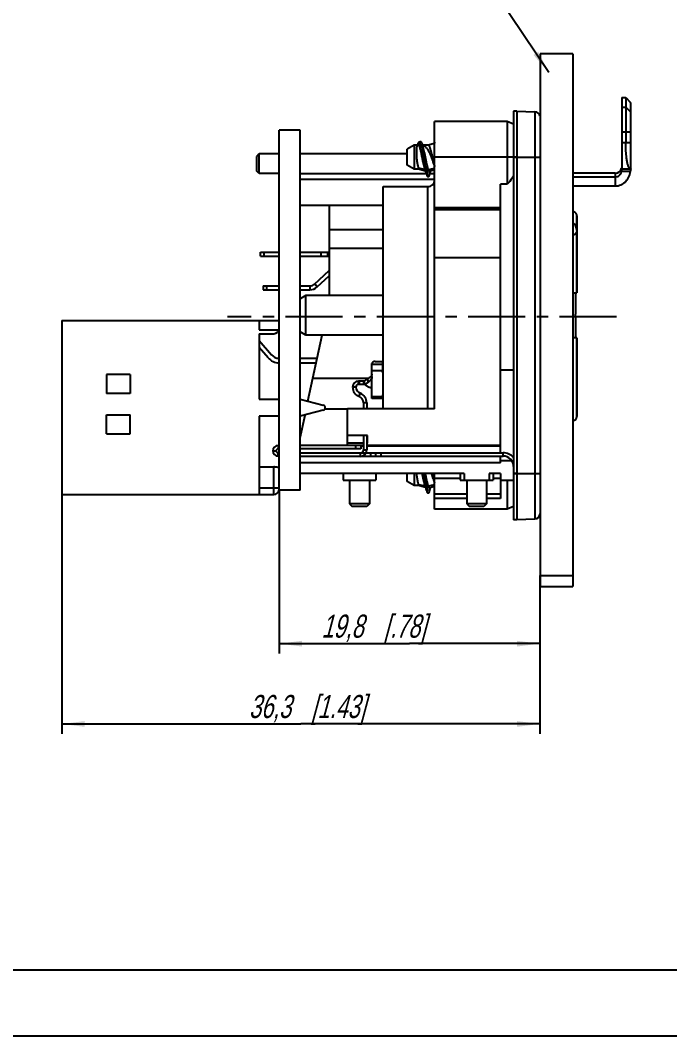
# Model space of a CAD drawing. Header units: millimetres. Extents: x 0 to 420, y 0 to 297.
# Drawn here: x 117.3 to 215.9, y 0 to 154.1 of the extents above; entities that cross this region are included whole.
import ezdxf

# ---------------------------------------------------------------- set-up
doc = ezdxf.new("R2010")
doc.units = ezdxf.units.MM
doc.header["$LTSCALE"] = 23.1
doc.linetypes.add('CENTER', pattern=[0.6, 0.375, -0.075, 0.075, -0.075])
doc.layers.get('0').update_dxf_attribs({"linetype": 'CONTINUOUS'})
for name, color, linetype in [('02___PRT_ALL_AXES', 7, 'CONTINUOUS'), ('AUSFORMSCHRAEGEN', 7, 'CONTINUOUS'), ('BEZUGSACHSEN', 7, 'CONTINUOUS'), ('FASEN', 7, 'CONTINUOUS'), ('RUNDUNGEN', 7, 'CONTINUOUS'), ('ZEICHNUNGSBEMASSUNGEN', 7, 'CONTINUOUS')]:
    doc.layers.add(name, color=color, linetype=linetype)
doc.styles.get("Standard").update_dxf_attribs({"font": 'txt', "width": 0.7})
doc.dimstyles.new('DIMSTYLE_1', dxfattribs={"dimtxt": 3.5, "dimasz": 3.5, "dimexe": 0.18, "dimexo": 0.0625, "dimgap": 0.09, "dimtad": 1, "dimdec": 3, "dimlfac": 0.5, "dimdsep": 46, "dimtxsty": 'STANDARD', "dimblk": '_FILLED', "dimblk1": '_FILLED', "dimblk2": '_FILLED', "dimcen": 0.09, "dimclrt": 5, "dimadec": 0, "dimazin": 0, "dimtp": 0.3, "dimtm": 0.3, "dimtfac": 1, "dimtdec": 3, "dimtofl": 0, "dimtmove": 0, "dimatfit": 3, "dimldrblk": '_FILLED', "dimfxl": 1, "dimtolj": 1, "dimarcsym": 0})
doc.dimstyles.new('DIMSTYLE_2', dxfattribs={"dimtxt": 3.5, "dimasz": 3.5, "dimexe": 0.18, "dimexo": 0.0625, "dimgap": 0.09, "dimtad": 1, "dimdec": 3, "dimlfac": 0.5, "dimdsep": 46, "dimtxsty": 'STANDARD', "dimblk": '_FILLED', "dimblk1": '_FILLED', "dimblk2": '_FILLED', "dimcen": 0.09, "dimclrt": 5, "dimadec": 0, "dimazin": 0, "dimtp": 0.2, "dimtm": 0.2, "dimtfac": 1, "dimtdec": 3, "dimtofl": 0, "dimtmove": 0, "dimatfit": 3, "dimldrblk": '_FILLED', "dimfxl": 1, "dimtolj": 1, "dimarcsym": 0})
doc.dimstyles.get("Standard").update_dxf_attribs({"dimtxt": 3.5, "dimasz": 3.5, "dimexe": 0.18, "dimexo": 0.0625, "dimgap": 0.09, "dimtad": 1, "dimdec": 3, "dimdsep": 46, "dimtxsty": 'STANDARD', "dimblk": '_FILLED', "dimblk1": '_FILLED', "dimblk2": '_FILLED', "dimcen": 0.09, "dimclrt": 5, "dimadec": 0, "dimazin": 0, "dimtol": 1, "dimtp": 0.005, "dimtm": 0.005, "dimtfac": 1, "dimtdec": 3, "dimtofl": 0, "dimtmove": 0, "dimatfit": 3, "dimldrblk": '_FILLED', "dimfxl": 1, "dimtolj": 1, "dimarcsym": 0})

# ---------------------------------------------------------------- blocks, each defined once
blk = doc.blocks.new('_FILLED')
at = {"color": 0, "linetype": 'BYBLOCK'}
blk.add_solid([(0, 0), (-1, 0.125), (-1, -0.125)], dxfattribs=at)
blk = doc.blocks.new('*D0')
at = {"layer": 'ZEICHNUNGSBEMASSUNGEN', "color": 2, "linetype": 'CONTINUOUS'}
for p, q in [((123.58, 82.11), (123.58, 45.8)), ((196.18, 69.82), (196.18, 45.8)), ((123.58, 47.3), (159.88, 47.3)), ((196.18, 47.3), (159.88, 47.3))]:
    blk.add_line(p, q, dxfattribs=at)
at = {"layer": 'ZEICHNUNGSBEMASSUNGEN', "color": 2, "linetype": 'CONTINUOUS', "xscale": 3.5, "yscale": 3.5, "zscale": 3.5, "rotation": 180}
blk.add_blockref('_FILLED', (123.58, 47.3), dxfattribs=at)
at = {"layer": 'ZEICHNUNGSBEMASSUNGEN', "color": 2, "linetype": 'CONTINUOUS', "xscale": 3.5, "yscale": 3.5, "zscale": 3.5}
blk.add_blockref('_FILLED', (196.18, 47.3), dxfattribs=at)
at = {"layer": 'ZEICHNUNGSBEMASSUNGEN', "color": 5, "linetype": 'CONTINUOUS', "insert": (160.84, 51.7), "char_height": 3.5, "width": 25.5, "attachment_point": 2, "line_spacing_factor": 0.9}
blk.add_mtext('\\Q15.0;36,3{\\Ftxt.shx;\\W1.000000;\\H3.500000; }[1.43]', dxfattribs=at)
blk = doc.blocks.new('*D1')
at = {"layer": 'ZEICHNUNGSBEMASSUNGEN', "color": 2, "linetype": 'CONTINUOUS'}
for p, q in [((156.58, 82.79), (156.58, 57.98)), ((196.18, 69.82), (196.18, 57.98)), ((156.58, 59.48), (176.38, 59.48)), ((196.18, 59.48), (176.38, 59.48))]:
    blk.add_line(p, q, dxfattribs=at)
at = {"layer": 'ZEICHNUNGSBEMASSUNGEN', "color": 2, "linetype": 'CONTINUOUS', "xscale": 3.5, "yscale": 3.5, "zscale": 3.5, "rotation": 180}
blk.add_blockref('_FILLED', (156.58, 59.48), dxfattribs=at)
at = {"layer": 'ZEICHNUNGSBEMASSUNGEN', "color": 2, "linetype": 'CONTINUOUS', "xscale": 3.5, "yscale": 3.5, "zscale": 3.5}
blk.add_blockref('_FILLED', (196.18, 59.48), dxfattribs=at)
at = {"layer": 'ZEICHNUNGSBEMASSUNGEN', "color": 5, "linetype": 'CONTINUOUS', "insert": (170.94, 63.89), "char_height": 3.5, "width": 23.5, "attachment_point": 2, "line_spacing_factor": 0.9}
blk.add_mtext('\\Q15.0;19,8{\\Ftxt.shx;\\W1.000000;\\H3.500000; }[.78]', dxfattribs=at)

msp = doc.modelspace()

# ---------------------------------------------------------------- linework, layer by layer
at = {"color": 7, "linetype": 'CONTINUOUS'}
for p, q in [((201.1804, 148.985), (196.1804, 148.985)), ((196.1804, 148.9841), (196.1804, 68.1495)), ((201.1804, 148.9841), (201.1804, 68.1495)), ((208.591, 142.3218), (209.191, 142.3218)), ((208.591, 142.3218), (208.591, 131.5218)), ((209.191, 142.3218), (209.191, 135.5218)), ((209.191, 142.3218), (209.8604, 141.6525)), ((192.1804, 140.291), (192.1804, 78.291)), ((192.6804, 140.291), (192.1804, 140.291)), ((209.8601, 141.6527), (209.991, 141.5029)), ((209.991, 131.5218), (209.991, 141.5029)), ((191.1804, 138.691), (180.1804, 138.691)), ((180.1804, 118.0262), (180.1804, 138.6907)), ((156.5804, 82.791), (156.5804, 137.391)), ((159.7804, 137.391), (156.5804, 137.391)), ((159.7804, 82.791), (159.7804, 137.391)), ((178.0062, 135.6408), (177.7597, 135.4984)), ((177.0886, 135.111), (176.0147, 134.491)), ((176.0147, 132.091), (176.0147, 134.491)), ((177.0886, 135.111), (177.0886, 131.471)), ((177.68, 135.1344), (177.5843, 135.1088)), ((178.3911, 135.0866), (178.3254, 135.104)), ((180.1804, 135.3695), (179.2257, 135.1141)), ((177.0886, 131.471), (176.0147, 132.091)), ((177.9014, 131.4743), (178.8185, 131.229)), ((179.4658, 131.197), (180.1804, 131.3882)), ((208.591, 131.5218), (209.991, 131.5218)), ((178.9932, 130.6652), (178.9761, 130.7199)), ((207.591, 130.8527), (201.1804, 130.8527)), ((172.3804, 95.091), (172.3804, 128.8289)), ((190.1804, 88.441), (190.1804, 129.1727)), ((159.7804, 126.0293), (172.3804, 126.0293)), ((164.1804, 126.0293), (164.1804, 112.291)), ((190.1804, 125.6057), (180.1804, 125.6057)), ((190.1804, 125.308), (180.1804, 125.308)), ((201.7804, 124.4164), (201.7804, 112.691)), ((164.1804, 122.3179), (172.3804, 122.3179)), ((153.7804, 118.291), (153.7804, 118.891)), ((153.7804, 118.891), (156.5804, 118.891)), ((159.7804, 118.891), (164.1804, 118.891)), ((162.9698, 118.291), (162.9698, 118.891)), ((163.9698, 118.291), (163.9698, 118.891)), ((164.1191, 118.891), (164.1191, 118.291)), ((164.1804, 119.491), (172.3804, 119.491)), ((161.9477, 114.0396), (164.1804, 116.1216)), ((161.9846, 114.0741), (162.3938, 113.6353)), ((154.1859, 113.771), (154.1859, 113.171)), ((154.1861, 113.771), (156.5804, 113.771)), ((159.7804, 113.771), (161.2657, 113.771)), ((201.1856, 112.691), (201.7804, 112.691)), ((201.5804, 112.691), (201.5804, 109.4825)), ((123.5804, 108.511), (123.5804, 82.111)), ((123.5804, 108.511), (156.5804, 108.511)), ((153.5804, 108.511), (153.5804, 107.111)), ((201.5804, 109.0995), (201.5804, 105.891)), ((153.5804, 106.511), (153.5804, 96.581)), ((153.5804, 105.4828), (155.44, 103.3065)), ((160.9666, 96.2716), (163.0963, 106.291)), ((201.7804, 105.891), (201.1856, 105.891)), ((201.7804, 105.891), (201.7804, 93.9216)), ((154.9078, 102.8518), (153.5804, 104.4052)), ((159.7804, 102.781), (162.3502, 102.781)), ((159.7804, 102.081), (162.2014, 102.081)), ((170.6804, 100.8781), (170.6804, 101.8607)), ((172.2804, 102.2991), (172.2804, 100.7993)), ((130.3804, 100.311), (130.3804, 97.411)), ((133.9804, 100.311), (130.3804, 100.311)), ((133.9804, 100.311), (133.9804, 97.411)), ((190.1804, 101.0423), (192.1804, 101.0423)), ((161.7125, 99.781), (170.2156, 99.781)), ((168.7404, 99.312), (168.6404, 99.312)), ((168.7404, 99.312), (168.7404, 98.812)), ((169.4804, 98.812), (168.7404, 98.812)), ((169.3804, 99.312), (169.3804, 98.812)), ((133.9804, 97.411), (130.3804, 97.411)), ((170.6804, 96.6691), (170.6804, 97.8837)), ((153.5804, 96.581), (156.5804, 96.581)), ((159.7804, 96.581), (163.2813, 95.668)), ((169.3804, 95.9957), (169.3804, 95.091)), ((172.2804, 96.669), (170.6804, 96.669)), ((172.2804, 96.6691), (172.2804, 97.0169)), ((130.3804, 91.311), (130.3804, 94.211)), ((130.3804, 94.211), (133.9804, 94.211)), ((133.9804, 91.311), (133.9804, 94.211)), ((153.5804, 93.981), (153.5804, 82.111)), ((156.5804, 93.981), (153.5804, 93.981)), ((163.2813, 94.8939), (159.7804, 93.981)), ((159.7804, 90.691), (160.5207, 94.174)), ((163.5305, 95.091), (166.9804, 95.091)), ((166.9804, 89.5486), (166.9804, 95.091)), ((130.3804, 91.311), (133.9804, 91.311)), ((169.9804, 91.0427), (166.9804, 91.0427)), ((169.3804, 91.0427), (169.3804, 88.891)), ((169.9804, 89.9199), (169.9804, 91.0427)), ((156.5804, 89.541), (156.4363, 89.541)), ((169.0085, 89.541), (159.7804, 89.541)), ((169.3804, 89.9199), (166.9804, 89.9199)), ((169.3804, 89.5486), (169.0085, 89.5486)), ((169.0085, 89.541), (169.0085, 89.041)), ((169.3804, 89.441), (169.0085, 89.441)), ((169.9804, 89.9199), (169.8804, 89.9199)), ((190.1804, 89.5486), (169.8804, 89.5486)), ((190.1804, 89.441), (169.8804, 89.441)), ((156.4363, 87.941), (156.5804, 87.941)), ((168.8804, 88.391), (159.7804, 88.391)), ((159.7804, 87.941), (190.5804, 87.941)), ((171.2363, 88.441), (171.2363, 87.941)), ((190.1804, 86.941), (190.1804, 87.941)), ((153.5804, 86.2886), (155.7804, 86.2886)), ((190.1804, 86.941), (159.7804, 86.941)), ((190.1804, 87.251), (191.8924, 87.251)), ((184.6735, 85.291), (159.7804, 85.291)), ((166.2804, 85.291), (166.2804, 84.291)), ((171.2804, 85.291), (171.2804, 84.291)), ((176.0147, 84.091), (176.0147, 85.291)), ((177.0886, 85.291), (177.0886, 83.471)), ((180.1804, 84.5811), (180.1804, 85.291)), ((184.0604, 85.291), (184.0604, 84.291)), ((184.6735, 85.291), (184.6735, 84.291)), ((190.1804, 85.291), (188.4473, 85.291)), ((188.4473, 85.291), (188.4473, 84.291)), ((189.0604, 85.291), (189.0604, 84.291)), ((166.2806, 84.291), (171.2801, 84.291)), ((177.0886, 83.471), (176.0147, 84.091)), ((177.9014, 83.4743), (178.8185, 83.229)), ((179.4658, 83.197), (180.1804, 83.3882)), ((184.0606, 84.291), (189.0601, 84.291)), ((123.5804, 82.111), (155.7804, 82.111)), ((159.7804, 82.791), (156.5804, 82.791)), ((178.9932, 82.6652), (178.9761, 82.7199)), ((191.1804, 79.891), (180.1804, 79.891)), ((192.6804, 78.291), (192.1804, 78.291)), ((196.1804, 69.8235), (201.1804, 69.8235)), ((196.1804, 68.1424), (201.1804, 68.1424)), ((12.5, 10), (410, 10)), ((0, 0), (420, 0))]:
    msp.add_line(p, q, dxfattribs=at)
at = {"color": 3, "linetype": 'CONTINUOUS'}
for p, q in [((192.6804, 140.291), (192.6804, 78.291)), ((153.7804, 118.291), (156.5804, 118.291)), ((159.7804, 118.291), (164.1804, 118.291)), ((162.3569, 113.6008), (164.1804, 115.3012)), ((154.1861, 113.171), (156.5804, 113.171)), ((159.7804, 113.171), (161.2657, 113.171)), ((168.7404, 98.812), (168.6404, 98.812)), ((169.4804, 99.312), (168.7404, 99.312)), ((169.8804, 95.9957), (169.8804, 95.091)), ((169.8804, 91.0427), (169.8804, 88.891)), ((156.5804, 89.041), (156.4363, 89.041)), ((156.4363, 88.441), (156.5804, 88.441)), ((169.0085, 89.041), (159.7804, 89.041)), ((159.7804, 88.441), (190.5804, 88.441)), ((168.8804, 87.891), (159.7804, 87.891))]:
    msp.add_line(p, q, dxfattribs=at)
at = {"color": 9, "linetype": 'CONTINUOUS'}
for p, q in [((208.591, 140.8623), (209.191, 140.8623)), ((209.191, 140.8623), (209.991, 140.1207)), ((208.591, 137.1542), (209.991, 137.1542)), ((208.591, 135.5218), (209.991, 135.5218)), ((192.6804, 133.291), (192.1804, 133.291)), ((179.0305, 130.6459), (179.2567, 131.4051)), ((207.591, 130.8527), (207.591, 128.9218)), ((154.2804, 118.891), (154.2804, 118.291)), ((190.1804, 118.0262), (180.1804, 118.0262)), ((161.9477, 114.0396), (162.3569, 113.6008)), ((154.6859, 113.771), (154.6859, 113.171)), ((161.2657, 113.771), (161.2657, 113.171)), ((172.2804, 101.8607), (170.6804, 101.8607)), ((172.2804, 100.8781), (170.6804, 100.8781)), ((168.6404, 98.812), (168.6404, 99.312)), ((168.2404, 98.412), (167.7404, 98.412)), ((168.8711, 97.4827), (168.6865, 97.018)), ((169.8804, 95.9957), (169.3804, 95.9957)), ((172.2804, 96.9381), (170.6804, 96.9381)), ((156.4363, 89.541), (156.4363, 89.041)), ((168.2085, 89.041), (168.2085, 89.541)), ((155.6363, 88.741), (156.1363, 88.741)), ((156.4363, 87.941), (156.4363, 88.441)), ((168.8804, 88.391), (168.8804, 87.891)), ((169.3804, 88.891), (169.8804, 88.891)), ((170.4363, 88.441), (170.4363, 87.941)), ((172.0363, 88.441), (172.0363, 87.941)), ((190.5804, 87.941), (190.5804, 88.441)), ((155.7804, 83.111), (155.7804, 86.2886)), ((192.6804, 85.291), (192.1804, 85.291)), ((179.0305, 82.6459), (179.2567, 83.4051)), ((180.1804, 84.5811), (184.0604, 84.5811)), ((189.0604, 84.5811), (190.1804, 84.5811))]:
    msp.add_line(p, q, dxfattribs=at)
at = {"color": 7, "linetype": 'CONTINUOUS'}
for points in [[(178.3468, 135.0399), (178.2932, 135.2003), (178.2455, 135.3463)], [(178.4382, 134.7752), (178.4001, 134.8841), (178.3468, 135.0399)], [(180.1804, 135.5505), (180.1451, 135.4373), (180.1183, 135.3529)], [(178.6987, 131.5991), (178.732, 131.498), (178.7822, 131.3431), (178.8333, 131.1824)], [(178.8333, 131.1824), (178.9384, 130.8437), (178.9761, 130.7199)], [(179.3987, 130.6236), (179.5009, 130.9589), (179.5576, 131.1407), (179.5856, 131.2291)], [(178.6987, 83.5991), (178.732, 83.498), (178.7822, 83.3431), (178.8333, 83.1824)], [(179.3987, 82.6236), (179.5009, 82.9589), (179.5576, 83.1407), (179.5856, 83.2291)], [(178.8333, 83.1824), (178.9384, 82.8437), (178.9761, 82.7199)]]:
    msp.add_lwpolyline(points, dxfattribs=at)
for centre, radius, start, end in [((180.4224, 134.1526), 3.0306, 161.360718, 161.476561), ((180.3505, 134.1769), 2.9547, 161.190525, 161.360946), ((207.591, 131.8527), 1, 270, 348.09899), ((182.1864, 131.686), 3.3524, 197.727413, 198.266986), ((183.8158, 131.8049), 4.9237, 192.661105, 193.315865), ((183.1464, 131.6475), 4.2361, 193.330422, 193.677873), ((161.2657, 114.771), 1, 270, 313), ((156.5804, 104.281), 1.5, 220.51429, 270), ((156.5804, 104.281), 2.2, 220.51429, 270), ((168.6404, 98.412), 0.9, 90, 180), ((169.2404, 98.412), 1.5, 180, 248.331815), ((163.1804, 95.281), 0.4, 284.615616, 75.384384), ((168.2804, 95.9957), 1.1, 0, 68.331815), ((156.4363, 88.741), 0.8, 90, 270), ((168.8804, 88.891), 0.5, 270, 360), ((190.5804, 86.341), 1.6, 0, 90), ((182.1864, 83.686), 3.3524, 197.727413, 198.266986), ((183.8158, 83.8049), 4.9237, 192.661105, 193.315865), ((183.1464, 83.6475), 4.2361, 193.330422, 193.677873)]:
    msp.add_arc(centre, radius, start, end, dxfattribs=at)
at = {"color": 3, "linetype": 'CONTINUOUS'}
for centre, radius, start, end in [((161.2657, 114.771), 1.6, 270, 313), ((172.6793, 101.1129), 0.3995, 192.88508, 204.785908), ((168.6404, 98.412), 0.4, 90, 180), ((169.2404, 98.412), 1, 180, 248.331815), ((168.2804, 95.9957), 1.6, 0, 68.331815), ((156.4363, 88.741), 0.3, 90, 270), ((168.8804, 88.891), 1, 270, 360), ((190.5804, 86.341), 2.1, 40.243566, 90)]:
    msp.add_arc(centre, radius, start, end, dxfattribs=at)
at = {"color": 7, "linetype": 'CONTINUOUS'}
for points, knots in [([(178.0062, 135.6408), (178.0157, 135.6463), (178.0313, 135.6522), (178.0528, 135.6525), (178.0744, 135.6478), (178.1017, 135.6312), (178.1316, 135.5989), (178.1609, 135.5538), (178.1899, 135.4959), (178.2187, 135.4255), (178.2365, 135.374), (178.2455, 135.3463)], [0, 0, 0, 0, 0.07780474, 0.11418241, 0.15118631, 0.233491, 0.3351928, 0.46127796, 0.61385268, 0.79347658, 1, 1, 1, 1]), ([(177.5843, 135.1088), (177.5748, 135.1062), (177.5553, 135.0957), (177.5314, 135.0683), (177.51, 135.0297), (177.4909, 134.9797), (177.4737, 134.9184), (177.4587, 134.846), (177.4456, 134.763), (177.4303, 134.6328), (177.4172, 134.4477), (177.4097, 134.2028), (177.41, 133.9328), (177.4178, 133.6452), (177.4329, 133.3481), (177.4551, 133.0499), (177.4845, 132.7588), (177.5207, 132.4828), (177.5636, 132.2292), (177.613, 132.0047), (177.6686, 131.8147), (177.7142, 131.7024), (177.7393, 131.6542)], [0, 0, 0, 0, 0.00832363, 0.01823919, 0.03054176, 0.04561768, 0.06361065, 0.08454273, 0.10836456, 0.13496546, 0.19590673, 0.26587351, 0.34300595, 0.42519399, 0.51017, 0.59559692, 0.67915488, 0.75862761, 0.83199132, 0.89749292, 0.95378152, 1, 1, 1, 1]), ([(177.7596, 135.4984), (177.7398, 135.487), (177.7126, 135.4602), (177.681, 135.4168), (177.6446, 135.3558), (177.6003, 135.2597), (177.5695, 135.176), (177.5537, 135.1295)], [0, 0, 0, 0, 0.15973416, 0.26043248, 0.37645368, 0.65622152, 1, 1, 1, 1]), ([(178.9761, 130.7199), (178.95, 130.806), (178.8992, 130.9945), (178.8284, 131.3), (178.7569, 131.6456), (178.6846, 132.024), (178.6118, 132.4266), (178.5383, 132.8438), (178.4643, 133.2654), (178.3897, 133.6802), (178.3146, 134.077), (178.2391, 134.4445), (178.1633, 134.7716), (178.0972, 135.0135), (178.0423, 135.1783), (178.0033, 135.2789), (177.9642, 135.3626), (177.925, 135.4286), (177.8902, 135.4709), (177.8617, 135.4939), (177.8413, 135.5053), (177.8207, 135.5115), (177.7925, 135.5129), (177.7719, 135.5055), (177.7596, 135.4984)], [0, 0, 0, 0, 0.05362529, 0.1163094, 0.18690639, 0.26399426, 0.34590115, 0.43075282, 0.51650423, 0.60098828, 0.68197087, 0.75721788, 0.82457468, 0.88206701, 0.9065871, 0.92806363, 0.9463971, 0.96156604, 0.9737162, 0.97879655, 0.9833427, 0.98751688, 0.9915326, 1, 1, 1, 1]), ([(178.2455, 135.3463), (178.2656, 135.2841), (178.3041, 135.1462), (178.356, 134.9205), (178.4073, 134.6616), (178.4769, 134.2652), (178.5592, 133.7264), (178.6527, 133.0551), (178.7436, 132.3836), (178.8317, 131.7548), (178.906, 131.2756), (178.9662, 130.9418), (178.9964, 130.7941), (179.0118, 130.7257)], [0, 0, 0, 0, 0.04185507, 0.09156184, 0.14822701, 0.21081561, 0.34918288, 0.49706119, 0.6447006, 0.78289354, 0.90351522, 0.95511565, 1, 1, 1, 1]), ([(209.991, 131.5218), (209.9586, 131.5218), (209.8903, 131.5354), (209.7973, 131.5964), (209.7135, 131.6934), (209.6368, 131.8251), (209.5662, 131.9912), (209.5015, 132.1907), (209.4428, 132.4223), (209.3691, 132.7881), (209.2962, 133.3093), (209.2356, 133.9961), (209.1991, 134.7434), (209.191, 135.2589), (209.191, 135.5218)], [0, 0, 0, 0, 0.02296722, 0.04792035, 0.07746355, 0.11311403, 0.15560512, 0.20515008, 0.26168528, 0.32491569, 0.46962137, 0.63453848, 0.81362441, 1, 1, 1, 1]), ([(179.4658, 131.197), (179.4573, 131.1947), (179.4394, 131.1927), (179.4121, 131.1988), (179.3854, 131.2136), (179.3592, 131.2365), (179.3332, 131.2674), (179.2961, 131.3229), (179.2722, 131.3707), (179.2567, 131.4051)], [0, 0, 0, 0, 0.08300239, 0.16736101, 0.26080488, 0.36902323, 0.49556081, 0.64245591, 1, 1, 1, 1]), ([(179.1324, 130.3333), (179.1208, 130.3518), (179.0979, 130.3934), (179.0522, 130.4932), (179.0224, 130.5761), (179.0029, 130.6352)], [0, 0, 0, 0, 0.19923946, 0.43225118, 1, 1, 1, 1]), ([(179.0305, 130.6459), (179.0385, 130.6127), (179.0544, 130.551), (179.0796, 130.4656), (179.1047, 130.3941), (179.123, 130.3518), (179.1324, 130.3333)], [0, 0, 0, 0, 0.3104232, 0.5809735, 0.81082987, 1, 1, 1, 1]), ([(179.3987, 130.6236), (179.3884, 130.5895), (179.3682, 130.5269), (179.3355, 130.4428), (179.3029, 130.3768), (179.274, 130.334), (179.2501, 130.3104), (179.2333, 130.2987), (179.2162, 130.2919), (179.1988, 130.2902), (179.1815, 130.2938), (179.1646, 130.3024), (179.1478, 130.3158), (179.1375, 130.327), (179.1324, 130.3333)], [0, 0, 0, 0, 0.21999956, 0.40538075, 0.55614424, 0.67368275, 0.72123091, 0.76251895, 0.79918246, 0.83355431, 0.86845402, 0.90656686, 0.94995349, 1, 1, 1, 1]), ([(201.7804, 124.4164), (201.7804, 124.4908), (201.7493, 124.6424), (201.6168, 124.8334), (201.4193, 124.9617), (201.2634, 124.9924), (201.1856, 124.9931)], [0, 0, 0, 0, 0.24458835, 0.49232388, 0.74454772, 1, 1, 1, 1]), ([(201.3893, 121.5783), (201.4476, 121.6016), (201.5468, 121.6384), (201.6607, 121.6786), (201.7246, 121.7033), (201.7544, 121.7171), (201.7727, 121.7275), (201.7804, 121.7371), (201.7804, 121.741)], [0, 0, 0, 0, 0.44124083, 0.74407777, 0.84836239, 0.92377094, 0.97261164, 1, 1, 1, 1]), ([(201.1856, 121.4895), (201.2036, 121.4982), (201.2707, 121.5296), (201.339, 121.5583), (201.3893, 121.5783)], [0, 0, 0, 0, 0.27011471, 1, 1, 1, 1]), ([(172.3786, 100.5401), (172.3479, 100.577), (172.2983, 100.6589), (172.2804, 100.7535), (172.2804, 100.7993)], [0, 0, 0, 0, 0.51146872, 1, 1, 1, 1]), ([(172.2804, 97.0169), (172.2804, 97.0627), (172.2983, 97.1573), (172.3479, 97.2392), (172.3786, 97.2761)], [0, 0, 0, 0, 0.48853128, 1, 1, 1, 1]), ([(156.5804, 86.1371), (156.5804, 86.1395), (156.5745, 86.145), (156.563, 86.1519), (156.5435, 86.1612), (156.5171, 86.1717), (156.4837, 86.1836), (156.4264, 86.2018), (156.3402, 86.2249), (156.2211, 86.2502), (156.0846, 86.2713), (155.9357, 86.2854), (155.8328, 86.2886), (155.7804, 86.2886)], [0, 0, 0, 0, 0.00852446, 0.02543974, 0.05137391, 0.08614925, 0.12941489, 0.18069611, 0.30516576, 0.45491188, 0.62472058, 0.80867093, 1, 1, 1, 1]), ([(177.4378, 85.291), (177.4492, 85.122), (177.4709, 84.8729), (177.5115, 84.5497), (177.5463, 84.3264), (177.586, 84.1224), (177.6304, 83.9414), (177.6793, 83.7868), (177.7183, 83.6946), (177.7393, 83.6542)], [0, 0, 0, 0, 0.30383319, 0.44834601, 0.58426378, 0.70916881, 0.82100861, 0.9182772, 1, 1, 1, 1]), ([(178.9761, 82.7199), (178.9534, 82.795), (178.9087, 82.9581), (178.8462, 83.2211), (178.783, 83.5166), (178.6956, 83.9606), (178.5885, 84.5554), (178.5037, 85.042), (178.4594, 85.2912)], [0, 0, 0, 0, 0.08978956, 0.19328703, 0.30903147, 0.43527041, 0.71066611, 1, 1, 1, 1]), ([(178.6197, 85.2912), (178.6544, 85.0416), (178.7203, 84.5551), (178.8023, 83.9607), (178.8684, 83.5178), (178.9156, 83.2238), (178.9621, 82.9626), (178.995, 82.8004), (179.0118, 82.7257)], [0, 0, 0, 0, 0.29126596, 0.56730634, 0.69344299, 0.80877416, 0.91147096, 1, 1, 1, 1]), ([(179.4658, 83.197), (179.4573, 83.1947), (179.4394, 83.1927), (179.4121, 83.1988), (179.3854, 83.2136), (179.3592, 83.2365), (179.3332, 83.2674), (179.2961, 83.3229), (179.2722, 83.3707), (179.2567, 83.4051)], [0, 0, 0, 0, 0.08300239, 0.16736101, 0.26080488, 0.36902323, 0.49556081, 0.64245591, 1, 1, 1, 1]), ([(179.1324, 82.3333), (179.1208, 82.3518), (179.0979, 82.3934), (179.0522, 82.4932), (179.0224, 82.5761), (179.0029, 82.6352)], [0, 0, 0, 0, 0.19923946, 0.43225118, 1, 1, 1, 1]), ([(179.0305, 82.6459), (179.0385, 82.6127), (179.0544, 82.551), (179.0796, 82.4656), (179.1047, 82.3941), (179.123, 82.3518), (179.1324, 82.3333)], [0, 0, 0, 0, 0.3104232, 0.5809735, 0.81082987, 1, 1, 1, 1]), ([(179.3987, 82.6236), (179.3884, 82.5895), (179.3682, 82.5269), (179.3355, 82.4428), (179.3029, 82.3768), (179.274, 82.334), (179.2501, 82.3104), (179.2333, 82.2987), (179.2162, 82.2919), (179.1988, 82.2902), (179.1815, 82.2938), (179.1646, 82.3024), (179.1478, 82.3158), (179.1375, 82.327), (179.1324, 82.3333)], [0, 0, 0, 0, 0.21999956, 0.40538075, 0.55614424, 0.67368275, 0.72123091, 0.76251895, 0.79918246, 0.83355431, 0.86845402, 0.90656686, 0.94995349, 1, 1, 1, 1])]:
    msp.add_open_spline(points, degree=3, knots=knots, dxfattribs=at)
at = {"color": 9, "linetype": 'CONTINUOUS'}
for points, knots in [([(201.7351, 121.9562), (201.7034, 121.8822), (201.6032, 121.737), (201.4667, 121.6282), (201.3893, 121.5783)], [0, 0, 0, 0, 0.46625422, 1, 1, 1, 1]), ([(201.7804, 122.1706), (201.7804, 122.1526), (201.7765, 122.0793), (201.7569, 122.007), (201.7351, 121.9562)], [0, 0, 0, 0, 0.24594214, 1, 1, 1, 1])]:
    msp.add_open_spline(points, degree=3, knots=knots, dxfattribs=at)
at = {"color": 7, "linetype": 'CONTINUOUS'}
msp.add_open_spline([(201.5804, 109.0988), (201.5803, 109.1629), (201.579, 109.291), (201.5803, 109.4191), (201.5804, 109.4831)], degree=3, dxfattribs=at)
at = {"color": 3, "linetype": 'CONTINUOUS'}
msp.add_open_spline([(172.3786, 100.8479), (172.3723, 100.8555), (172.3485, 100.8859), (172.3286, 100.9193), (172.3166, 100.9454)], degree=3, knots=[0, 0, 0, 0, 0.25496002, 1, 1, 1, 1], dxfattribs=at)
at = {"layer": '02___PRT_ALL_AXES', "color": 9, "linetype": 'CONTINUOUS'}
msp.add_line((169.4804, 99.312), (169.4804, 98.812), dxfattribs=at)
at = {"layer": '02___PRT_ALL_AXES', "color": 7, "linetype": 'CONTINUOUS'}
msp.add_line((170.6804, 97.8837), (170.6804, 98.2777), dxfattribs=at)
msp.add_open_spline([(170.6804, 98.2777), (170.599, 98.2777), (170.4485, 98.292), (170.2421, 98.3509), (170.068, 98.4385), (169.9133, 98.5415), (169.7751, 98.6489), (169.6532, 98.7385), (169.5633, 98.7908), (169.508, 98.8092), (169.488, 98.812), (169.4804, 98.812)], degree=3, knots=[0, 0, 0, 0, 0.18220608, 0.33611267, 0.47796198, 0.61657307, 0.75168934, 0.869797, 0.95536172, 0.98281735, 1, 1, 1, 1], dxfattribs=at)
at = {"layer": 'AUSFORMSCHRAEGEN', "color": 7, "linetype": 'CONTINUOUS'}
for p, q in [((192.1804, 140.291), (192.1804, 78.291)), ((192.6798, 140.2735), (195.4083, 140.1782))]:
    msp.add_line(p, q, dxfattribs=at)
at = {"layer": 'BEZUGSACHSEN', "color": 7, "linetype": 'CONTINUOUS'}
for p, q in [((177.5925, 135.111), (177.0886, 135.111)), ((179.2266, 135.111), (178.3231, 135.111)), ((156.5804, 133.791), (153.5804, 133.791)), ((176.0147, 133.791), (159.7804, 133.791)), ((177.914, 131.471), (177.0886, 131.471)), ((156.5804, 130.791), (153.5804, 130.791)), ((172.3804, 112.291), (160.6464, 112.291)), ((172.3804, 106.291), (160.6464, 106.291)), ((190.1804, 85.291), (190.1804, 84.291)), ((167.2804, 84.291), (167.2804, 80.691)), ((170.2804, 84.291), (170.2804, 80.691)), ((177.914, 83.471), (177.0886, 83.471)), ((185.0604, 84.291), (185.0604, 80.691)), ((188.0604, 84.291), (188.0604, 80.691)), ((190.1804, 84.291), (192.1804, 84.291))]:
    msp.add_line(p, q, dxfattribs=at)
at = {"layer": 'BEZUGSACHSEN', "color": 9, "linetype": 'CONTINUOUS'}
for p, q in [((177.7393, 131.6542), (178.7612, 131.4079)), ((179.2567, 131.4051), (180.1804, 131.6277)), ((177.7393, 83.6542), (178.7612, 83.4079)), ((179.2567, 83.4051), (180.1804, 83.6277))]:
    msp.add_line(p, q, dxfattribs=at)
at = {"layer": 'BEZUGSACHSEN', "color": 7, "linetype": 'CENTER'}
msp.add_line((207.8059, 109.0527), (148.7728, 109.0527), dxfattribs=at)
at = {"layer": 'BEZUGSACHSEN', "color": 7, "linetype": 'CONTINUOUS'}
msp.add_arc((200.2804, 122.1706), 1.5, 0, 53.104173, dxfattribs=at)
for points, knots in [([(178.6987, 131.5991), (178.6765, 131.6661), (178.6333, 131.8118), (178.573, 132.0464), (178.5124, 132.3086), (178.4515, 132.5922), (178.3904, 132.8906), (178.329, 133.1967), (178.2672, 133.5032), (178.2052, 133.8025), (178.1429, 134.0871), (178.0802, 134.3499), (178.0172, 134.5838), (177.9622, 134.7571), (177.9167, 134.8759), (177.8842, 134.9496), (177.8515, 135.0119), (177.8185, 135.0623), (177.7852, 135.1007), (177.751, 135.1266), (177.7151, 135.1392), (177.6911, 135.1374), (177.68, 135.1344)], [0, 0, 0, 0, 0.05652132, 0.12161396, 0.1939312, 0.27190784, 0.35380748, 0.43776836, 0.52184771, 0.60406728, 0.68245981, 0.75512137, 0.82027278, 0.87633774, 0.90055883, 0.92207868, 0.94083158, 0.95682963, 0.97020234, 0.98129868, 0.99083506, 1, 1, 1, 1]), ([(178.3911, 135.0866), (178.4416, 135.0733), (178.5432, 135.0344), (178.6868, 134.9448), (178.8251, 134.8242), (178.9582, 134.6743), (179.0863, 134.4973), (179.2097, 134.2957), (179.3284, 134.0729), (179.4827, 133.7479), (179.6585, 133.3201), (179.8474, 132.8072), (179.993, 132.3949), (180.1025, 132.0958), (180.1549, 131.9602), (180.1807, 131.897)], [0, 0, 0, 0, 0.04172992, 0.08617023, 0.13459484, 0.18774919, 0.24590943, 0.30894648, 0.37637423, 0.44743018, 0.59625709, 0.74557134, 0.88396775, 0.94545503, 1, 1, 1, 1]), ([(179.2567, 131.4051), (179.2382, 131.4461), (179.2024, 131.5376), (179.1531, 131.6889), (179.1035, 131.8641), (179.0346, 132.137), (178.9507, 132.5159), (178.8525, 132.9982), (178.7535, 133.4941), (178.6687, 133.9009), (178.5984, 134.2082), (178.5467, 134.4164), (178.4947, 134.604), (178.4574, 134.721), (178.4382, 134.7752)], [0, 0, 0, 0, 0.03880114, 0.08480851, 0.13748467, 0.19614861, 0.32803629, 0.47275513, 0.62150191, 0.76496684, 0.83181791, 0.89393634, 0.9503009, 1, 1, 1, 1]), ([(180.1804, 132.0717), (180.1594, 132.1402), (180.1181, 132.2846), (180.0373, 132.5953), (179.9394, 133.0121), (179.8433, 133.4389), (179.7642, 133.7808), (179.7053, 134.0257), (179.6464, 134.2554), (179.5876, 134.4653), (179.5289, 134.651), (179.4705, 134.8088), (179.4195, 134.9205), (179.3776, 134.9926), (179.348, 135.0347), (179.3183, 135.068), (179.2883, 135.0923), (179.2578, 135.1074), (179.2366, 135.111), (179.2266, 135.111)], [0, 0, 0, 0, 0.06648894, 0.13923786, 0.29785552, 0.46356475, 0.54502318, 0.6234134, 0.697208, 0.76499736, 0.82553794, 0.8778006, 0.92105218, 0.93920256, 0.95505957, 0.96874027, 0.98047366, 0.99067545, 1, 1, 1, 1]), ([(177.9014, 131.4743), (177.8696, 131.4828), (177.8244, 131.5212), (177.7763, 131.5871), (177.7518, 131.6303), (177.7393, 131.6542)], [0, 0, 0, 0, 0.39991262, 0.67236621, 1, 1, 1, 1]), ([(178.6987, 83.5991), (178.6815, 83.651), (178.6477, 83.7622), (178.581, 84.0102), (178.5001, 84.3602), (178.4057, 84.8131), (178.3426, 85.1292), (178.3099, 85.291)], [0, 0, 0, 0, 0.09448299, 0.20079893, 0.44337095, 0.71481075, 1, 1, 1, 1]), ([(179.2567, 83.4051), (179.2352, 83.4527), (179.1939, 83.5605), (179.1376, 83.7401), (179.081, 83.9501), (179.0241, 84.1863), (178.9669, 84.4439), (178.8893, 84.8144), (178.8327, 85.0988), (178.7939, 85.291)], [0, 0, 0, 0, 0.08052989, 0.17780273, 0.29029401, 0.41601601, 0.55260256, 0.69740427, 1, 1, 1, 1]), ([(179.6661, 85.291), (179.716, 85.1621), (179.8104, 84.9083), (179.942, 84.5395), (180.0623, 84.2033), (180.1416, 83.9931), (180.1807, 83.897)], [0, 0, 0, 0, 0.27906807, 0.54653355, 0.79059542, 1, 1, 1, 1]), ([(180.1804, 84.0717), (180.1533, 84.1602), (180.1005, 84.3484), (179.9983, 84.7547), (179.9261, 85.073), (179.8766, 85.291)], [0, 0, 0, 0, 0.2209243, 0.4664377, 1, 1, 1, 1]), ([(177.9014, 83.4743), (177.8696, 83.4828), (177.8244, 83.5212), (177.7763, 83.5871), (177.7518, 83.6303), (177.7393, 83.6542)], [0, 0, 0, 0, 0.39991262, 0.67236621, 1, 1, 1, 1])]:
    msp.add_open_spline(points, degree=3, knots=knots, dxfattribs=at)
at = {"layer": 'FASEN', "color": 7, "linetype": 'CONTINUOUS'}
for p, q in [((191.1804, 138.691), (191.1804, 129.1727)), ((192.1804, 138.291), (191.1804, 138.691)), ((153.5804, 133.791), (153.1804, 133.391)), ((153.1804, 131.1913), (153.1804, 133.3906)), ((153.5804, 130.791), (153.5804, 133.791)), ((153.5804, 130.791), (153.1804, 131.191)), ((191.1804, 129.1727), (190.1804, 129.1727)), ((160.6464, 112.291), (159.7804, 111.791)), ((160.6464, 106.291), (160.6464, 112.291)), ((160.6464, 106.291), (159.7804, 106.791)), ((191.1804, 84.291), (191.1804, 79.891)), ((170.2804, 80.691), (167.2804, 80.691)), ((167.2804, 80.691), (167.6804, 80.291)), ((169.88, 80.291), (167.6808, 80.291)), ((170.2804, 80.691), (169.8804, 80.291)), ((188.0604, 80.691), (185.0604, 80.691)), ((185.0604, 80.691), (185.4604, 80.291)), ((187.66, 80.291), (185.4608, 80.291)), ((188.0604, 80.691), (187.6604, 80.291)), ((192.1804, 80.291), (191.1804, 79.891))]:
    msp.add_line(p, q, dxfattribs=at)
at = {"layer": 'FASEN', "color": 9, "linetype": 'CONTINUOUS'}
msp.add_line((192.1804, 133.291), (180.1804, 133.291), dxfattribs=at)
at = {"layer": 'FASEN', "color": 7, "linetype": 'CONTINUOUS'}
msp.add_open_spline([(192.1804, 130.4065), (192.1059, 130.297), (191.7972, 129.8663), (191.4518, 129.4628), (191.1804, 129.1727)], degree=3, knots=[0, 0, 0, 0, 0.25005698, 1, 1, 1, 1], dxfattribs=at)
at = {"layer": 'RUNDUNGEN', "color": 7, "linetype": 'CONTINUOUS'}
for p, q in [((192.6798, 140.2735), (195.4083, 140.1782)), ((201.1804, 130.2854), (207.591, 130.2854)), ((172.3804, 128.8289), (179.1804, 128.8289)), ((201.1804, 128.9218), (207.591, 128.9218)), ((201.7804, 122.1706), (201.7804, 124.4164)), ((201.7804, 112.691), (201.7804, 121.741)), ((180.1804, 95.091), (180.1804, 118.0262)), ((153.5804, 106.511), (155.7804, 106.511)), ((201.7804, 93.9843), (201.7804, 105.891)), ((170.6804, 101.8607), (170.6804, 101.9913)), ((171.1804, 102.2991), (172.2804, 102.2991)), ((170.6804, 100.0046), (170.6804, 100.8781)), ((180.1804, 95.091), (166.9804, 95.091)), ((156.4585, 87.941), (156.4585, 87.891)), ((180.1804, 79.891), (180.1804, 84.5811)), ((190.1804, 84.291), (190.1804, 81.516)), ((192.6798, 78.3084), (195.4083, 78.4037))]:
    msp.add_line(p, q, dxfattribs=at)
at = {"layer": 'RUNDUNGEN', "color": 9, "linetype": 'CONTINUOUS'}
for p, q in [((195.4083, 140.1782), (195.4083, 78.4037)), ((192.1804, 133.291), (196.1804, 133.291)), ((159.7804, 130.7979), (178.9524, 130.7979)), ((159.7804, 129.9322), (180.1804, 129.9322)), ((179.4516, 130.7979), (180.1804, 130.7979)), ((179.1804, 95.091), (179.1804, 128.8289)), ((153.5804, 107.111), (156.555, 107.111)), ((170.6804, 98.2777), (170.6804, 99.5385)), ((192.1804, 85.291), (196.1804, 85.291)), ((153.5804, 83.111), (156.5804, 83.111)), ((155.7804, 82.111), (155.7804, 83.111)), ((185.0604, 82.1424), (180.1804, 82.1424)), ((190.1804, 82.1424), (188.0604, 82.1424)), ((185.0604, 81.516), (180.1804, 81.516)), ((190.1804, 81.516), (188.0604, 81.516))]:
    msp.add_line(p, q, dxfattribs=at)
at = {"layer": 'RUNDUNGEN', "color": 3, "linetype": 'CONTINUOUS'}
msp.add_line((156.4585, 87.891), (156.5804, 87.891), dxfattribs=at)
at = {"layer": 'RUNDUNGEN', "color": 7, "linetype": 'CONTINUOUS'}
for centre, radius, start, end in [((195.3804, 139.3787), 0.8, 8.799822, 88), ((205.9661, 131.8291), 4.0262, 350.131613, 355.028811), ((155.7804, 107.311), 0.8, 270, 360), ((201.1804, 93.9214), 0.6, 270.5, 360), ((155.7804, 82.911), 0.8, 270, 352.500156), ((195.3804, 79.2032), 0.8, 272, 360)]:
    msp.add_arc(centre, radius, start, end, dxfattribs=at)
for points, knots in [([(207.591, 128.9218), (207.7372, 128.9218), (208.0304, 128.953), (208.4506, 129.0876), (208.8363, 129.3013), (209.175, 129.583), (209.4579, 129.9203), (209.68, 130.3002), (209.8402, 130.7097), (209.9077, 130.995), (209.9327, 131.139)], [0, 0, 0, 0, 0.12509593, 0.25014637, 0.37515023, 0.50011069, 0.62504221, 0.74996814, 0.87494414, 1, 1, 1, 1]), ([(207.591, 130.2854), (207.7032, 130.2854), (207.9296, 130.3304), (208.2203, 130.5124), (208.4358, 130.7778), (208.5204, 130.989), (208.5484, 131.0975)], [0, 0, 0, 0, 0.25022647, 0.50031999, 0.75020516, 1, 1, 1, 1]), ([(208.5485, 131.0975), (208.5613, 131.1474), (208.5771, 131.2213), (208.5906, 131.3172), (208.5971, 131.3801), (208.6007, 131.4331), (208.6028, 131.4742), (208.6037, 131.5004), (208.6047, 131.5142), (208.6051, 131.5188), (208.6055, 131.5204)], [0, 0, 0, 0, 0.3614811, 0.52945531, 0.67921301, 0.8050373, 0.9023435, 0.96801975, 0.98827879, 1, 1, 1, 1]), ([(209.9809, 131.5218), (209.9806, 131.5218), (209.9809, 131.5204), (209.9803, 131.5189), (209.9802, 131.5153), (209.9797, 131.5109), (209.9792, 131.5049), (209.9783, 131.4946), (209.9776, 131.4862), (209.9771, 131.4802)], [0, 0, 0, 0, 0.01626436, 0.06412161, 0.14339357, 0.25382346, 0.39514598, 0.56706339, 1, 1, 1, 1]), ([(179.1804, 128.8289), (179.3103, 128.8289), (179.5701, 128.8762), (179.8493, 129.0487), (180.0169, 129.2385), (180.1101, 129.4004), (180.1674, 129.576), (180.1804, 129.6981), (180.1804, 129.7588)], [0, 0, 0, 0, 0.25812122, 0.51117063, 0.63554559, 0.75817429, 0.87945437, 1, 1, 1, 1]), ([(171.1804, 102.2991), (171.1161, 102.2991), (170.993, 102.2848), (170.8521, 102.2302), (170.7647, 102.1659), (170.7172, 102.1125), (170.6873, 102.0536), (170.6804, 102.0116), (170.6804, 101.9913)], [0, 0, 0, 0, 0.30046373, 0.573853, 0.69501301, 0.80486505, 0.90520507, 1, 1, 1, 1]), ([(170.1474, 99.1551), (170.1033, 99.1157), (170.0119, 99.0354), (169.8616, 98.9255), (169.6847, 98.8372), (169.5502, 98.812), (169.4804, 98.812)], [0, 0, 0, 0, 0.23148239, 0.47615617, 0.726836, 1, 1, 1, 1]), ([(170.6791, 99.9775), (170.6768, 99.9412), (170.6629, 99.8664), (170.62, 99.7575), (170.5624, 99.649), (170.4699, 99.5058), (170.3352, 99.3362), (170.2123, 99.2132), (170.1475, 99.1552)], [0, 0, 0, 0, 0.1095389, 0.22654191, 0.35051652, 0.47842082, 0.73862041, 1, 1, 1, 1]), ([(170.6804, 99.5385), (170.6804, 99.5752), (170.6795, 99.6302), (170.6802, 99.7036), (170.6824, 99.7586), (170.6841, 99.8136), (170.6821, 99.8687), (170.6776, 99.9235), (170.6781, 99.9604), (170.6803, 99.9787)], [0, 0, 0, 0, 0.24988643, 0.37486575, 0.49993904, 0.62491012, 0.74976227, 0.87474348, 1, 1, 1, 1]), ([(170.6804, 100.0046), (170.6804, 100.0003), (170.6794, 99.9938), (170.6796, 99.9851), (170.6804, 99.9808), (170.6803, 99.9787)], [0, 0, 0, 0, 0.50025814, 0.74998482, 1, 1, 1, 1])]:
    msp.add_open_spline(points, degree=3, knots=knots, dxfattribs=at)
at = {"layer": 'RUNDUNGEN', "color": 9, "linetype": 'CONTINUOUS'}
for points, knots in [([(209.9327, 131.139), (209.817, 131.1381), (209.5858, 131.1356), (209.2391, 131.1288), (208.8933, 131.116), (208.6632, 131.103), (208.5485, 131.0975)], [0, 0, 0, 0, 0.25049491, 0.50092524, 0.75113376, 1, 1, 1, 1]), ([(170.1475, 99.1552), (170.1286, 99.242), (170.0833, 99.4062), (170.0327, 99.5688), (170.0134, 99.6479)], [0, 0, 0, 0, 0.52143868, 1, 1, 1, 1])]:
    msp.add_open_spline(points, degree=3, knots=knots, dxfattribs=at)
at = {"layer": 'RUNDUNGEN', "color": 3, "linetype": 'CONTINUOUS'}
for points, knots in [([(170.6145, 100.1493), (170.6082, 100.139), (170.5807, 100.0972), (170.5483, 100.0588), (170.5222, 100.0311)], [0, 0, 0, 0, 0.24073545, 1, 1, 1, 1]), ([(170.6804, 100.368), (170.6804, 100.3305), (170.6685, 100.2532), (170.6351, 100.1828), (170.6145, 100.1493)], [0, 0, 0, 0, 0.48774266, 1, 1, 1, 1]), ([(170.0127, 99.6475), (169.9524, 99.6089), (169.8668, 99.5465), (169.7578, 99.4634), (169.6832, 99.4081), (169.6158, 99.3636), (169.5585, 99.3328), (169.5145, 99.3162), (169.4897, 99.312), (169.4804, 99.312)], [0, 0, 0, 0, 0.33868405, 0.50033502, 0.64886521, 0.77812247, 0.88229092, 0.95602005, 1, 1, 1, 1]), ([(170.5222, 100.0311), (170.4848, 99.9916), (170.4031, 99.918), (170.2334, 99.7895), (170.1004, 99.7035), (170.0134, 99.6479)], [0, 0, 0, 0, 0.25602731, 0.51489016, 1, 1, 1, 1])]:
    msp.add_open_spline(points, degree=3, knots=knots, dxfattribs=at)

# ---------------------------------------------------------------- dimensions: what is measured, and where the dimension line sits
at = {"layer": 'ZEICHNUNGSBEMASSUNGEN', "color": 2, "linetype": 'CONTINUOUS'}
for base, p1, dimstyle, picture, middle in [((196.1804, 47.2954), (123.5804, 82.111), 'DIMSTYLE_1', '*D0', (158.0257, 49.9513)), ((196.1804, 59.4827), (156.5804, 82.791), 'DIMSTYLE_2', '*D1', (168.1948, 62.1385))]:
    dim = msp.add_linear_dim(base=base, p1=p1, p2=(196.1804, 69.8247), dimstyle=dimstyle, dxfattribs=at)
    dim.commit()
    dim.dimension.update_dxf_attribs({"geometry": picture, "text_midpoint": middle, "dimtype": 160})

# ---------------------------------------------------------------- leaders
at = {"color": 2, "linetype": 'CONTINUOUS'}
msp.add_leader([(197.5069, 146.1378), (185.5567, 163.9511), (180.5567, 163.9511)], dimstyle='STANDARD', override={"dimtad": 0}, dxfattribs=at)

doc.saveas('drawing.dxf')
